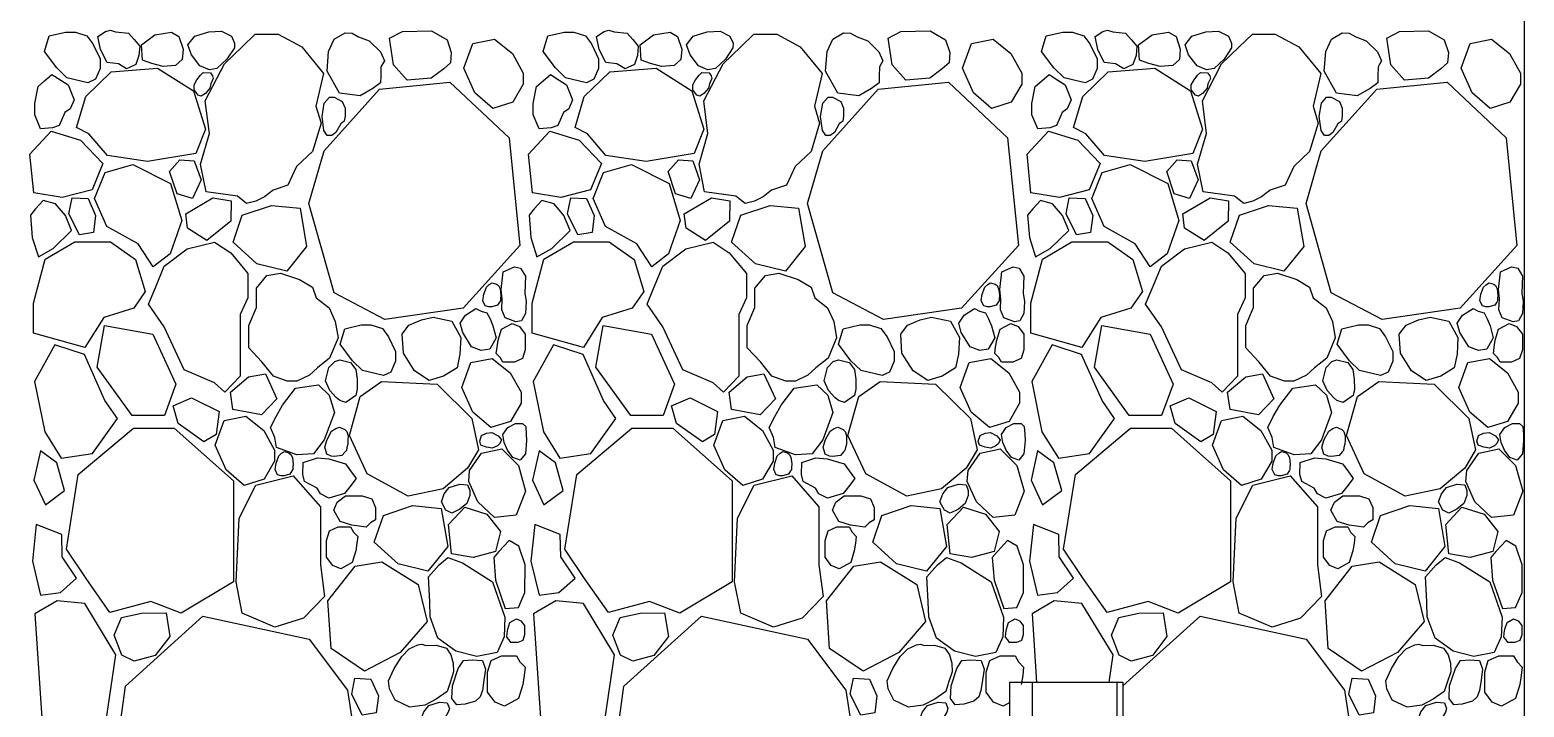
# Model space of a CAD drawing. Header units: millimetres. Extents: x 10227 to 13232, y 2 to 9351.
# Drawn here: x 11743.8 to 12008.2, y 461.4 to 581.2 of the extents above; entities that cross this region are included whole.
import ezdxf

# ---------------------------------------------------------------- set-up
doc = ezdxf.new("R2010")
doc.units = ezdxf.units.MM
for name, color, linetype in [('A-FURN', 9, 'Continuous'), ('ALBERO_PRUNUS', 6, 'Continuous'), ('RETINO', 20, 'Continuous')]:
    doc.layers.add(name, color=color, linetype=linetype)

msp = doc.modelspace()

# ---------------------------------------------------------------- linework, layer by layer
at = {"layer": 'A-FURN', "ltscale": 0.1}
msp.add_line((12008.18, 2723), (12008.18, 457.83), dxfattribs=at)
at = {"layer": 'ALBERO_PRUNUS', "ltscale": 0.1}
for p, q in [((11917.18, 355.83), (11917.18, 465.83)), ((11917.18, 465.83), (11937.18, 465.83)), ((11921.18, 355.83), (11921.18, 465.83)), ((11936.18, 355.83), (11936.18, 465.83)), ((11937.18, 465.83), (11937.18, 355.83))]:
    msp.add_line(p, q, dxfattribs=at)
at = {"layer": 'RETINO'}
for points in [[(11754.03, 571.86), (11750.33, 572.74), (11748.52, 574.5), (11746.35, 577.42), (11747.18, 580.15), (11750.09, 580.85), (11751.81, 580.85), (11753.83, 580.2), (11754.9, 578.75), (11756.19, 576.1), (11756.19, 574.42), (11755.35, 572.49), (11754.03, 571.86)], [(11759.42, 575.23), (11757.44, 575.47), (11756.27, 577.73), (11755.79, 580.08), (11757.16, 580.92), (11758, 581.16), (11758.94, 580.89), (11761.21, 580.66), (11762.22, 579.52), (11763.2, 578.32), (11763.06, 576.68), (11762.5, 575.1), (11761.38, 574.57), (11760.87, 574.35), (11759.42, 575.23)], [(11763.7, 575.85), (11763.5, 578.6), (11765.9, 580.33), (11768.82, 580.81)], [(11768.82, 580.81), (11770.13, 580.06)], [(11770.13, 580.06), (11770.88, 577.82), (11770.73, 575.97)], [(11778.63, 576.07), (11776.87, 574.39), (11775.52, 574.13), (11773.86, 574.84), (11772.35, 576.79), (11771.74, 578.56), (11772.93, 580.13), (11775.41, 580.86), (11777.67, 580.99), (11779.42, 580.12), (11779.98, 578.9), (11779.95, 578.05), (11778.63, 576.07)], [(11780.48, 551.79), (11774.93, 552.56), (11773.96, 557.44), (11775.52, 562.91), (11774.8, 568.69), (11778.2, 575.22), (11781.32, 578.24), (11783.64, 580.49), (11787.7, 580.49), (11791.88, 578.24), (11795.75, 573.53), (11794.39, 567.75), (11795.3, 564.71), (11793.78, 559.69), (11790.97, 557.03), (11789.43, 553.72), (11786.79, 552.84), (11785.27, 551.7), (11783.75, 550.89), (11782.12, 550.5), (11780.48, 551.79)], [(11802.21, 569.58), (11798.53, 570.04), (11796.36, 573.91), (11796.63, 577.41), (11797.62, 579.59), (11799.53, 580.69), (11800.78, 580.67), (11801.94, 579.99), (11803.81, 579.29), (11805.79, 577.33), (11806.51, 575.75), (11805.89, 574.7), (11805.85, 573.01), (11805.82, 571.87), (11804.46, 570.86), (11802.21, 569.58)], [(11808.12, 575.07), (11807.41, 579.77), (11809.68, 580.95), (11814.84, 581.07)], [(11814.84, 581.07), (11817.6, 579.49)], [(11817.6, 579.49), (11818.34, 577.25), (11818.19, 575.41)], [(11829.2, 568.43), (11825.71, 567.32), (11822.52, 570.06), (11820.58, 574.43), (11822.17, 578.83), (11825.98, 579.57), (11829.16, 577.03), (11831.06, 573.58), (11831.06, 571.64), (11829.2, 568.43)], [(11842.25, 571.86), (11838.55, 572.74), (11836.75, 574.5), (11834.57, 577.42), (11835.41, 580.15), (11838.32, 580.85), (11840.03, 580.85), (11842.06, 580.2), (11843.13, 578.75), (11844.41, 576.1), (11844.41, 574.42), (11843.57, 572.49), (11842.25, 571.86)], [(11847.64, 575.23), (11845.67, 575.47), (11844.5, 577.73), (11844.02, 580.08), (11845.39, 580.92), (11846.23, 581.16), (11847.17, 580.89), (11849.43, 580.66), (11850.44, 579.52), (11851.43, 578.32), (11851.29, 576.68), (11850.73, 575.1), (11849.6, 574.57), (11849.1, 574.35), (11847.64, 575.23)], [(11851.92, 575.85), (11851.73, 578.6), (11854.13, 580.33), (11857.05, 580.81)], [(11857.05, 580.81), (11858.36, 580.06)], [(11858.36, 580.06), (11859.11, 577.82), (11858.96, 575.97)], [(11866.86, 576.07), (11865.1, 574.39), (11863.75, 574.13), (11862.08, 574.84), (11860.58, 576.79), (11859.97, 578.56), (11861.15, 580.13), (11863.63, 580.86), (11865.9, 580.99), (11867.65, 580.12), (11868.21, 578.9), (11868.18, 578.05), (11866.86, 576.07)], [(11868.71, 551.79), (11863.16, 552.56), (11862.18, 557.44), (11863.75, 562.91), (11863.02, 568.69), (11866.43, 575.22), (11869.55, 578.24), (11871.87, 580.49), (11875.93, 580.49), (11880.1, 578.24), (11883.98, 573.53), (11882.61, 567.75), (11883.52, 564.71), (11882, 559.69), (11879.19, 557.03), (11877.66, 553.72), (11875.02, 552.84), (11873.5, 551.7), (11871.97, 550.89), (11870.35, 550.5), (11868.71, 551.79)], [(11890.44, 569.58), (11886.76, 570.04), (11884.58, 573.91), (11884.86, 577.41), (11885.84, 579.59), (11887.76, 580.69), (11889, 580.67), (11890.17, 579.99), (11892.03, 579.29), (11894.02, 577.33), (11894.73, 575.75), (11894.12, 574.7), (11894.07, 573.01), (11894.05, 571.87), (11892.69, 570.86), (11890.44, 569.58)], [(11896.35, 575.07), (11895.64, 579.77), (11897.91, 580.95), (11903.07, 581.07)], [(11903.07, 581.07), (11905.82, 579.49)], [(11905.82, 579.49), (11906.57, 577.25), (11906.42, 575.41)], [(11917.43, 568.43), (11913.94, 567.32), (11910.75, 570.06), (11908.8, 574.43), (11910.39, 578.83), (11914.21, 579.57), (11917.38, 577.03), (11919.29, 573.58), (11919.29, 571.64), (11917.43, 568.43)], [(11930.48, 571.86), (11926.78, 572.74), (11924.97, 574.5), (11922.8, 577.42), (11923.63, 580.15), (11926.55, 580.85), (11928.26, 580.85), (11930.28, 580.2), (11931.36, 578.75), (11932.64, 576.1), (11932.64, 574.42), (11931.8, 572.49), (11930.48, 571.86)], [(11935.87, 575.23), (11933.89, 575.47), (11932.72, 577.73), (11932.25, 580.08), (11933.61, 580.92), (11934.45, 581.16), (11935.39, 580.89), (11937.66, 580.66), (11938.67, 579.52), (11939.66, 578.32), (11939.51, 576.68), (11938.96, 575.1), (11937.83, 574.57), (11937.32, 574.35), (11935.87, 575.23)], [(11940.15, 575.85), (11939.95, 578.6), (11942.35, 580.33), (11945.28, 580.81)], [(11945.28, 580.81), (11946.59, 580.06)], [(11946.59, 580.06), (11947.33, 577.82), (11947.18, 575.97)], [(11955.09, 576.07), (11953.32, 574.39), (11951.98, 574.13), (11950.31, 574.84), (11948.8, 576.79), (11948.19, 578.56), (11949.38, 580.13), (11951.86, 580.86), (11954.13, 580.99), (11955.88, 580.12), (11956.43, 578.9), (11956.41, 578.05), (11955.09, 576.07)], [(11956.93, 551.79), (11951.38, 552.56), (11950.41, 557.44), (11951.97, 562.91), (11951.25, 568.69), (11954.65, 575.22), (11957.77, 578.24), (11960.09, 580.49), (11964.15, 580.49), (11968.33, 578.24), (11972.21, 573.53), (11970.84, 567.75), (11971.75, 564.71), (11970.23, 559.69), (11967.42, 557.03), (11965.88, 553.72), (11963.24, 552.84), (11961.72, 551.7), (11960.2, 550.89), (11958.57, 550.5), (11956.93, 551.79)], [(11978.66, 569.58), (11974.99, 570.04), (11972.81, 573.91), (11973.09, 577.41), (11974.07, 579.59), (11975.98, 580.69), (11977.23, 580.67), (11978.39, 579.99), (11980.26, 579.29), (11982.25, 577.33), (11982.96, 575.75), (11982.34, 574.7), (11982.3, 573.01), (11982.27, 571.87), (11980.92, 570.86), (11978.66, 569.58)], [(11984.57, 575.07), (11983.87, 579.77), (11986.14, 580.95), (11991.29, 581.07)], [(11991.29, 581.07), (11994.05, 579.49)], [(11994.05, 579.49), (11994.8, 577.25), (11994.65, 575.41)], [(12005.65, 568.43), (12002.17, 567.32), (11998.97, 570.06), (11997.03, 574.43), (11998.62, 578.83), (12002.43, 579.57), (12005.61, 577.03), (12007.52, 573.58), (12007.52, 571.64), (12005.65, 568.43)], [(11774.82, 563.64), (11773.1, 559.33), (11764.59, 557.92), (11757.47, 558.98), (11754.18, 562.82), (11752, 563.95), (11753.64, 569.41), (11758.15, 573.81), (11766.37, 574.45), (11772.7, 570.44), (11774.82, 563.64)], [(11769.54, 574.9), (11767.33, 574.74), (11765.34, 575.26), (11763.7, 575.85)], [(11770.73, 575.97), (11769.54, 574.9)], [(11817.01, 574.33), (11814.79, 572.67), (11810.53, 572.34), (11808.12, 575.07)], [(11818.19, 575.41), (11817.01, 574.33)], [(11863.05, 563.64), (11861.33, 559.33), (11852.82, 557.92), (11845.69, 558.98), (11842.41, 562.82), (11840.23, 563.95), (11841.87, 569.41), (11846.38, 573.81), (11854.6, 574.45), (11860.93, 570.44), (11863.05, 563.64)], [(11857.77, 574.9), (11855.56, 574.74), (11853.57, 575.26), (11851.92, 575.85)], [(11858.96, 575.97), (11857.77, 574.9)], [(11905.23, 574.33), (11903.02, 572.67), (11898.76, 572.34), (11896.35, 575.07)], [(11906.42, 575.41), (11905.23, 574.33)], [(11951.27, 563.64), (11949.55, 559.33), (11941.04, 557.92), (11933.92, 558.98), (11930.63, 562.82), (11928.46, 563.95), (11930.1, 569.41), (11934.6, 573.81), (11942.82, 574.45), (11949.15, 570.44), (11951.27, 563.64)], [(11946, 574.9), (11943.78, 574.74), (11941.79, 575.26), (11940.15, 575.85)], [(11947.18, 575.97), (11946, 574.9)], [(11993.46, 574.33), (11991.25, 572.67), (11986.99, 572.34), (11984.57, 575.07)], [(11994.65, 575.41), (11993.46, 574.33)], [(11745.66, 563.74), (11744.62, 566.19), (11744.62, 568.19), (11745.21, 571.23), (11746.37, 572.23), (11747.67, 573.34), (11749.21, 572.35), (11750.51, 571.51), (11751.57, 568.83), (11750.89, 567.27), (11749.96, 566.59), (11748.97, 564.28), (11747.78, 563.87), (11745.66, 563.74)], [(11775.63, 570.93), (11774.81, 569.94), (11774.1, 569.51), (11773.57, 569.69), (11772.84, 570.59), (11772.84, 571.51), (11773.33, 572.39), (11773.94, 573.21), (11774.45, 573.68), (11775.73, 573.63), (11776.1, 573.07), (11776.22, 572.6), (11775.78, 571.7), (11775.63, 570.93)], [(11795.84, 559.85), (11805.64, 570.72), (11818.09, 571.99), (11828.55, 562.15), (11830.46, 543.1), (11820.42, 531.97), (11806.59, 529.96), (11797.6, 534.7), (11793.15, 550.49), (11795.84, 559.85)], [(11833.89, 563.74), (11832.84, 566.19), (11832.84, 568.19), (11833.44, 571.23), (11834.6, 572.23), (11835.89, 573.34), (11837.44, 572.35), (11838.73, 571.51), (11839.79, 568.83), (11839.12, 567.27), (11838.19, 566.59), (11837.19, 564.28), (11836.01, 563.87), (11833.89, 563.74)], [(11863.85, 570.93), (11863.03, 569.94), (11862.32, 569.51), (11861.8, 569.69), (11861.06, 570.59), (11861.06, 571.51), (11861.55, 572.39), (11862.17, 573.21), (11862.68, 573.68), (11863.95, 573.63), (11864.33, 573.07), (11864.44, 572.6), (11864.01, 571.7), (11863.85, 570.93)], [(11884.06, 559.85), (11893.87, 570.72), (11906.32, 571.99), (11916.78, 562.15), (11918.68, 543.1), (11908.65, 531.97), (11894.82, 529.96), (11885.83, 534.7), (11881.37, 550.49), (11884.06, 559.85)], [(11922.12, 563.74), (11921.07, 566.19), (11921.07, 568.19), (11921.67, 571.23), (11922.83, 572.23), (11924.12, 573.34), (11925.66, 572.35), (11926.96, 571.51), (11928.02, 568.83), (11927.34, 567.27), (11926.42, 566.59), (11925.42, 564.28), (11924.24, 563.87), (11922.12, 563.74)], [(11952.08, 570.93), (11951.26, 569.94), (11950.55, 569.51), (11950.02, 569.69), (11949.29, 570.59), (11949.29, 571.51), (11949.78, 572.39), (11950.39, 573.21), (11950.91, 573.68), (11952.18, 573.63), (11952.55, 573.07), (11952.67, 572.6), (11952.24, 571.7), (11952.08, 570.93)], [(11972.29, 559.85), (11982.1, 570.72), (11994.55, 571.99), (12005.01, 562.15), (12006.91, 543.1), (11996.87, 531.97), (11983.05, 529.96), (11974.06, 534.7), (11969.6, 550.49), (11972.29, 559.85)], [(11798.78, 564.59), (11797.89, 563.05), (11797.18, 562.53), (11796.38, 562.53), (11795.8, 563.45), (11795.46, 565.91), (11795.86, 568.28), (11796.78, 569.34), (11797.58, 569.34), (11799.03, 568.57), (11799.55, 567.4), (11799.55, 565.94), (11799.4, 565.1), (11798.78, 564.59)], [(11887, 564.59), (11886.12, 563.05), (11885.4, 562.53), (11884.6, 562.53), (11884.03, 563.45), (11883.69, 565.91), (11884.09, 568.28), (11885, 569.34), (11885.8, 569.34), (11887.26, 568.57), (11887.77, 567.4), (11887.77, 565.94), (11887.63, 565.1), (11887, 564.59)], [(11975.23, 564.59), (11974.34, 563.05), (11973.63, 562.53), (11972.83, 562.53), (11972.26, 563.45), (11971.91, 565.91), (11972.31, 568.28), (11973.23, 569.34), (11974.03, 569.34), (11975.49, 568.57), (11976, 567.4), (11976, 565.94), (11975.86, 565.1), (11975.23, 564.59)], [(11749.49, 551.55), (11744.47, 552.4), (11743.76, 559.21), (11747.55, 563.33), (11752.74, 561.71), (11756.7, 557.6), (11754.77, 552.95), (11749.49, 551.55)], [(11837.72, 551.55), (11832.7, 552.4), (11831.99, 559.21), (11835.78, 563.33), (11840.97, 561.71), (11844.92, 557.6), (11842.99, 552.95), (11837.72, 551.55)], [(11925.95, 551.55), (11920.92, 552.4), (11920.22, 559.21), (11924, 563.33), (11929.2, 561.71), (11933.15, 557.6), (11931.22, 552.95), (11925.95, 551.55)], [(11770.31, 558.26), (11772.82, 558.05), (11774.05, 554.68), (11772.51, 551.4), (11769.81, 552.23), (11768.49, 556.18), (11770.31, 558.26)], [(11858.53, 558.26), (11861.05, 558.05), (11862.28, 554.68), (11860.73, 551.4), (11858.03, 552.23), (11856.71, 556.18), (11858.53, 558.26)], [(11946.76, 558.26), (11949.28, 558.05), (11950.5, 554.68), (11948.96, 551.4), (11946.26, 552.23), (11944.94, 556.18), (11946.76, 558.26)], [(11762.92, 543.35), (11757.4, 546.46), (11755.22, 551.41), (11757.06, 556.01), (11762, 557.4), (11768.67, 554.06), (11770.63, 547.49), (11768.56, 541.62), (11765.57, 539.32), (11762.92, 543.35)], [(11851.15, 543.35), (11845.63, 546.46), (11843.44, 551.41), (11845.28, 556.01), (11850.23, 557.4), (11856.9, 554.06), (11858.86, 547.49), (11856.79, 541.62), (11853.8, 539.32), (11851.15, 543.35)], [(11939.38, 543.35), (11933.86, 546.46), (11931.67, 551.41), (11933.51, 556.01), (11938.46, 557.4), (11945.13, 554.06), (11947.08, 547.49), (11945.01, 541.62), (11942.02, 539.32), (11939.38, 543.35)], [(11744.18, 544.49), (11745.27, 541.06), (11747.89, 542.55), (11751.14, 545.72), (11750.06, 548.38), (11748.29, 550.46), (11746.13, 551.01), (11744.77, 549.56), (11743.87, 548.47), (11744.18, 544.49)], [(11755.02, 545.39), (11752.52, 544.99), (11750.67, 548.7), (11751.24, 551.52), (11754.06, 551.37), (11755.39, 548.39), (11755.02, 545.39)], [(11771.64, 546.15), (11771.33, 548.66), (11776.16, 551.48), (11779.4, 550.98), (11779.33, 547.39), (11775.09, 543.98), (11771.64, 546.15)], [(11786.51, 550.17), (11791.58, 549.66), (11792.74, 542.91), (11789.23, 538.55), (11783.94, 539.83), (11779.72, 543.66), (11781.34, 548.42), (11786.51, 550.17)], [(11832.41, 544.49), (11833.49, 541.06), (11836.11, 542.55), (11839.37, 545.72), (11838.28, 548.38), (11836.52, 550.46), (11834.35, 551.01), (11833, 549.56), (11832.1, 548.47), (11832.41, 544.49)], [(11843.24, 545.39), (11840.75, 544.99), (11838.9, 548.7), (11839.47, 551.52), (11842.29, 551.37), (11843.62, 548.39), (11843.24, 545.39)], [(11859.87, 546.15), (11859.56, 548.66), (11864.38, 551.48), (11867.63, 550.98), (11867.56, 547.39), (11863.31, 543.98), (11859.87, 546.15)], [(11874.74, 550.17), (11879.8, 549.66), (11880.96, 542.91), (11877.46, 538.55), (11872.17, 539.83), (11867.95, 543.66), (11869.57, 548.42), (11874.74, 550.17)], [(11920.64, 544.49), (11921.72, 541.06), (11924.34, 542.55), (11927.59, 545.72), (11926.51, 548.38), (11924.75, 550.46), (11922.58, 551.01), (11921.22, 549.56), (11920.32, 548.47), (11920.64, 544.49)], [(11931.47, 545.39), (11928.98, 544.99), (11927.12, 548.7), (11927.7, 551.52), (11930.51, 551.37), (11931.85, 548.39), (11931.47, 545.39)], [(11948.1, 546.15), (11947.79, 548.66), (11952.61, 551.48), (11955.85, 550.98), (11955.79, 547.39), (11951.54, 543.98), (11948.1, 546.15)], [(11962.96, 550.17), (11968.03, 549.66), (11969.19, 542.91), (11965.69, 538.55), (11960.39, 539.83), (11956.18, 543.66), (11957.8, 548.42), (11962.96, 550.17)], [(11756.83, 530.35), (11753.49, 525.03), (11744.43, 527.55), (11744.43, 532.87), (11746.47, 540.65), (11751.72, 543.72), (11758.05, 543.72), (11762.48, 540.58), (11764.18, 534.92), (11762.14, 531.99), (11756.83, 530.35)], [(11776.45, 518.78), (11771.07, 521.1), (11767.54, 528.66), (11764.75, 532.67), (11765.91, 535.47), (11767.54, 539.42), (11771.62, 542.48), (11776.45, 543.64), (11779.3, 541.8), (11782.36, 538.12), (11782.36, 533.83), (11781, 530.84), (11781, 527.84), (11781, 522.87), (11781, 519.94), (11778.28, 517.15), (11776.45, 518.78)], [(11845.05, 530.35), (11841.72, 525.03), (11832.66, 527.55), (11832.66, 532.87), (11834.7, 540.65), (11839.94, 543.72), (11846.28, 543.72), (11850.71, 540.58), (11852.41, 534.92), (11850.37, 531.99), (11845.05, 530.35)], [(11864.67, 518.78), (11859.3, 521.1), (11855.76, 528.66), (11852.98, 532.67), (11854.13, 535.47), (11855.77, 539.42), (11859.85, 542.48), (11864.67, 543.64), (11867.53, 541.8), (11870.59, 538.12), (11870.59, 533.83), (11869.23, 530.84), (11869.23, 527.84), (11869.23, 522.87), (11869.23, 519.94), (11866.51, 517.15), (11864.67, 518.78)], [(11933.28, 530.35), (11929.94, 525.03), (11920.88, 527.55), (11920.88, 532.87), (11922.93, 540.65), (11928.17, 543.72), (11934.51, 543.72), (11938.93, 540.58), (11940.63, 534.92), (11938.59, 531.99), (11933.28, 530.35)], [(11952.9, 518.78), (11947.53, 521.1), (11943.99, 528.66), (11941.2, 532.67), (11942.36, 535.47), (11944, 539.42), (11948.07, 542.48), (11952.9, 543.64), (11955.76, 541.8), (11958.82, 538.12), (11958.82, 533.83), (11957.46, 530.84), (11957.46, 527.84), (11957.46, 522.87), (11957.46, 519.94), (11954.74, 517.15), (11952.9, 518.78)], [(11796.8, 523.13), (11794.63, 521.43), (11793.22, 520.14), (11791.01, 519.05), (11789.31, 519.05), (11786.85, 519.98), (11784.81, 522.47), (11782.48, 524.99), (11782.48, 528.94), (11783.84, 532.11), (11783.84, 535.54), (11785.71, 537.74), (11788.09, 538.17), (11791.49, 537.07), (11793.76, 535.68), (11794.41, 533.84), (11796.7, 532.04), (11797.8, 529.63), (11798.29, 526.73), (11796.8, 523.13)], [(11831.56, 533.15), (11831.44, 531.07), (11830.75, 529.77), (11829.78, 529.58), (11827.86, 530.28), (11827.27, 531.68), (11827.36, 533.61), (11827.18, 535.26), (11827.54, 538.42), (11829.52, 539.32), (11830.59, 539.04), (11831.45, 537.67), (11831.34, 534.63), (11831.56, 533.15)], [(11885.03, 523.13), (11882.86, 521.43), (11881.45, 520.14), (11879.23, 519.05), (11877.54, 519.05), (11875.08, 519.98), (11873.03, 522.47), (11870.71, 524.99), (11870.71, 528.94), (11872.06, 532.11), (11872.06, 535.54), (11873.93, 537.74), (11876.32, 538.17), (11879.72, 537.07), (11881.99, 535.68), (11882.64, 533.84), (11884.93, 532.04), (11886.03, 529.63), (11886.52, 526.73), (11885.03, 523.13)], [(11919.79, 533.15), (11919.67, 531.07), (11918.97, 529.77), (11918.01, 529.58), (11916.09, 530.28), (11915.5, 531.68), (11915.59, 533.61), (11915.4, 535.26), (11915.76, 538.42), (11917.74, 539.32), (11918.82, 539.04), (11919.68, 537.67), (11919.56, 534.63), (11919.79, 533.15)], [(11973.25, 523.13), (11971.09, 521.43), (11969.67, 520.14), (11967.46, 519.05), (11965.77, 519.05), (11963.31, 519.98), (11961.26, 522.47), (11958.93, 524.99), (11958.93, 528.94), (11960.29, 532.11), (11960.29, 535.54), (11962.16, 537.74), (11964.54, 538.17), (11967.94, 537.07), (11970.21, 535.68), (11970.87, 533.84), (11973.15, 532.04), (11974.25, 529.63), (11974.74, 526.73), (11973.25, 523.13)], [(12008.01, 533.15), (12007.89, 531.07), (12007.2, 529.77), (12006.23, 529.58), (12004.31, 530.28), (12003.72, 531.68), (12003.81, 533.61), (12003.63, 535.26), (12003.99, 538.42), (12005.97, 539.32), (12007.05, 539.04), (12007.91, 537.67), (12007.79, 534.63), (12008.01, 533.15)], [(11826.52, 532.49), (11825.48, 532.2), (11824.98, 532.2), (11824.34, 532.37), (11823.9, 533.29), (11824.07, 534.44), (11824.54, 535.69), (11825.06, 536.18), (11825.54, 536.46), (11826.34, 536.24), (11826.68, 535.98), (11826.96, 535.42), (11827.03, 534.8), (11827.1, 534.24), (11827.03, 533.74), (11827.03, 533.29), (11826.88, 533.06), (11826.52, 532.49)], [(11914.75, 532.49), (11913.71, 532.2), (11913.21, 532.2), (11912.57, 532.37), (11912.13, 533.29), (11912.3, 534.44), (11912.77, 535.69), (11913.28, 536.18), (11913.77, 536.46), (11914.57, 536.24), (11914.91, 535.98), (11915.19, 535.42), (11915.26, 534.8), (11915.33, 534.24), (11915.26, 533.74), (11915.26, 533.29), (11915.1, 533.06), (11914.75, 532.49)], [(12002.98, 532.49), (12001.93, 532.2), (12001.43, 532.2), (12000.8, 532.37), (12000.36, 533.29), (12000.53, 534.44), (12000.99, 535.69), (12001.51, 536.18), (12002, 536.46), (12002.8, 536.24), (12003.13, 535.98), (12003.42, 535.42), (12003.48, 534.8), (12003.56, 534.24), (12003.48, 533.74), (12003.48, 533.29), (12003.33, 533.06), (12002.98, 532.49)], [(11825.71, 528.85), (11826.27, 526.76), (11825.14, 524.72), (11823.64, 524.48), (11821.93, 525.15), (11820.36, 527.66), (11819.9, 529.36), (11820.84, 530.76), (11822.7, 531.92), (11823.6, 531.44), (11824.65, 531.18), (11825.19, 530.07), (11825.71, 528.85)], [(11913.93, 528.85), (11914.5, 526.76), (11913.37, 524.72), (11911.86, 524.48), (11910.15, 525.15), (11908.58, 527.66), (11908.13, 529.36), (11909.07, 530.76), (11910.93, 531.92), (11911.83, 531.44), (11912.88, 531.18), (11913.42, 530.07), (11913.93, 528.85)], [(12002.16, 528.85), (12002.73, 526.76), (12001.6, 524.72), (12000.09, 524.48), (11998.38, 525.15), (11996.81, 527.66), (11996.35, 529.36), (11997.29, 530.76), (11999.15, 531.92), (12000.06, 531.44), (12001.1, 531.18), (12001.64, 530.07), (12002.16, 528.85)], [(11767.59, 513), (11761.87, 513), (11755.69, 521.53), (11756.99, 528.89), (11765.53, 527.38), (11769.61, 518.56)], [(11806.33, 520.05), (11802.63, 520.93), (11800.83, 522.69), (11798.65, 525.61), (11799.49, 528.34), (11802.4, 529.04), (11804.11, 529.04), (11806.14, 528.39), (11807.21, 526.94), (11808.49, 524.29), (11808.49, 522.61), (11807.65, 520.68), (11806.33, 520.05)], [(11811.82, 520.92), (11809.85, 524.01), (11809.64, 527.41), (11810.85, 529), (11813.06, 529.9), (11815.1, 530.38), (11818.44, 529.68), (11820.02, 526.77), (11819.87, 523.86), (11819.35, 521.41), (11816.97, 519.95), (11814.42, 519.21), (11811.82, 520.92)], [(11826.62, 526.32), (11827.21, 528.25), (11829.1, 529.29), (11830.41, 528.74), (11831.42, 527.36), (11831.42, 524.62), (11830.94, 523.06), (11829.51, 522.42), (11827.47, 522.42), (11827, 523.25), (11826.3, 523.97), (11826.43, 525.11), (11826.62, 526.32)], [(11855.81, 513), (11850.09, 513), (11843.91, 521.53), (11845.22, 528.89), (11853.76, 527.38), (11857.84, 518.56)], [(11894.56, 520.05), (11890.86, 520.93), (11889.05, 522.69), (11886.88, 525.61), (11887.71, 528.34), (11890.63, 529.04), (11892.34, 529.04), (11894.36, 528.39), (11895.44, 526.94), (11896.72, 524.29), (11896.72, 522.61), (11895.88, 520.68), (11894.56, 520.05)], [(11900.05, 520.92), (11898.08, 524.01), (11897.87, 527.41), (11899.07, 529), (11901.29, 529.9), (11903.33, 530.38), (11906.66, 529.68), (11908.24, 526.77), (11908.09, 523.86), (11907.57, 521.41), (11905.2, 519.95), (11902.65, 519.21), (11900.05, 520.92)], [(11914.85, 526.32), (11915.44, 528.25), (11917.33, 529.29), (11918.63, 528.74), (11919.64, 527.36), (11919.64, 524.62), (11919.16, 523.06), (11917.73, 522.42), (11915.7, 522.42), (11915.22, 523.25), (11914.53, 523.97), (11914.65, 525.11), (11914.85, 526.32)], [(11944.04, 513), (11938.32, 513), (11932.14, 521.53), (11933.44, 528.89), (11941.99, 527.38), (11946.06, 518.56)], [(11982.78, 520.05), (11979.08, 520.93), (11977.28, 522.69), (11975.11, 525.61), (11975.94, 528.34), (11978.85, 529.04), (11980.56, 529.04), (11982.59, 528.39), (11983.66, 526.94), (11984.95, 524.29), (11984.95, 522.61), (11984.1, 520.68), (11982.78, 520.05)], [(11988.28, 520.92), (11986.3, 524.01), (11986.09, 527.41), (11987.3, 529), (11989.52, 529.9), (11991.56, 530.38), (11994.89, 529.68), (11996.47, 526.77), (11996.32, 523.86), (11995.8, 521.41), (11993.42, 519.95), (11990.87, 519.21), (11988.28, 520.92)], [(12003.08, 526.32), (12003.66, 528.25), (12005.55, 529.29), (12006.86, 528.74), (12007.87, 527.36), (12007.87, 524.62), (12007.39, 523.06), (12005.96, 522.42), (12003.92, 522.42), (12003.45, 523.25), (12002.75, 523.97), (12002.88, 525.11), (12003.08, 526.32)], [(11754.82, 506.29), (11759.26, 512.47), (11757.04, 515.65), (11753.43, 523.77), (11748.2, 525.51), (11744.6, 519), (11746.4, 510.11)], [(11843.05, 506.29), (11847.48, 512.47), (11845.26, 515.65), (11841.66, 523.77), (11836.43, 525.51), (11832.82, 519), (11834.63, 510.11)], [(11931.28, 506.29), (11935.71, 512.47), (11933.49, 515.65), (11929.88, 523.77), (11924.65, 525.51), (11921.05, 519), (11922.85, 510.11)], [(11796.1, 519.1), (11796.69, 521.48), (11797.7, 522.54), (11798.6, 522.82), (11800.51, 522.36), (11801.45, 521.11), (11801.68, 519.42), (11801.69, 517.68), (11801.47, 516.52), (11799.7, 515.3), (11798.62, 515.67), (11797.98, 516.2), (11796.86, 517.43), (11796.1, 519.1)], [(11828.81, 511.95), (11825.33, 510.85), (11822.13, 513.59), (11820.19, 517.95), (11821.78, 522.36), (11825.59, 523.1), (11828.77, 520.55), (11830.68, 517.11), (11830.68, 515.16), (11828.81, 511.95)], [(11884.33, 519.1), (11884.91, 521.48), (11885.93, 522.54), (11886.83, 522.82), (11888.74, 522.36), (11889.67, 521.11), (11889.91, 519.42), (11889.91, 517.68), (11889.7, 516.52), (11887.92, 515.3), (11886.84, 515.67), (11886.21, 516.2), (11885.09, 517.43), (11884.33, 519.1)], [(11917.04, 511.95), (11913.55, 510.85), (11910.36, 513.59), (11908.41, 517.95), (11910, 522.36), (11913.82, 523.1), (11917, 520.55), (11918.9, 517.11), (11918.9, 515.16), (11917.04, 511.95)], [(11972.56, 519.1), (11973.14, 521.48), (11974.16, 522.54), (11975.06, 522.82), (11976.96, 522.36), (11977.9, 521.11), (11978.13, 519.42), (11978.14, 517.68), (11977.92, 516.52), (11976.15, 515.3), (11975.07, 515.67), (11974.43, 516.2), (11973.32, 517.43), (11972.56, 519.1)], [(12005.27, 511.95), (12001.78, 510.85), (11998.58, 513.59), (11996.64, 517.95), (11998.23, 522.36), (12002.04, 523.1), (12005.22, 520.55), (12007.13, 517.11), (12007.13, 515.16), (12005.27, 511.95)], [(11769.61, 518.56), (11767.59, 513)], [(11785.43, 520.35), (11787.46, 515.95), (11784.74, 513.1), (11779.69, 514.05), (11779.26, 517.14), (11782.46, 519.82), (11785.43, 520.35)], [(11788.48, 514.81), (11790.78, 517.83), (11794.81, 518.45), (11796.75, 516.61), (11797.64, 513.52), (11795.85, 508.67), (11793.98, 506.22), (11791.03, 506.03), (11787.43, 507.36), (11787.13, 509.13), (11786.37, 510.86), (11787.34, 512.8), (11788.48, 514.81)], [(11802.22, 516.34), (11806.01, 519.03), (11815.82, 518.53), (11821.96, 512.46), (11823.15, 506.92), (11821.21, 503.69), (11816.87, 499.99), (11810.7, 498.75), (11803.44, 502.67), (11800.31, 509.48), (11802.22, 516.34)], [(11857.84, 518.56), (11855.81, 513)], [(11873.66, 520.35), (11875.69, 515.95), (11872.97, 513.1), (11867.91, 514.05), (11867.49, 517.14), (11870.69, 519.82), (11873.66, 520.35)], [(11876.7, 514.81), (11879, 517.83), (11883.03, 518.45), (11884.98, 516.61), (11885.87, 513.52), (11884.08, 508.67), (11882.2, 506.22), (11879.26, 506.03), (11875.66, 507.36), (11875.36, 509.13), (11874.6, 510.86), (11875.57, 512.8), (11876.7, 514.81)], [(11890.45, 516.34), (11894.24, 519.03), (11904.05, 518.53), (11910.19, 512.46), (11911.37, 506.92), (11909.44, 503.69), (11905.1, 499.99), (11898.92, 498.75), (11891.67, 502.67), (11888.53, 509.48), (11890.45, 516.34)], [(11946.06, 518.56), (11944.04, 513)], [(11961.89, 520.35), (11963.92, 515.95), (11961.19, 513.1), (11956.14, 514.05), (11955.71, 517.14), (11958.91, 519.82), (11961.89, 520.35)], [(11964.93, 514.81), (11967.23, 517.83), (11971.26, 518.45), (11973.2, 516.61), (11974.1, 513.52), (11972.3, 508.67), (11970.43, 506.22), (11967.49, 506.03), (11963.88, 507.36), (11963.58, 509.13), (11962.83, 510.86), (11963.79, 512.8), (11964.93, 514.81)], [(11978.67, 516.34), (11982.46, 519.03), (11992.28, 518.53), (11998.41, 512.46), (11999.6, 506.92), (11997.67, 503.69), (11993.32, 499.99), (11987.15, 498.75), (11979.9, 502.67), (11976.76, 509.48), (11978.67, 516.34)], [(11776.7, 509.65), (11774.55, 508.33), (11769.98, 511.55), (11769.09, 514.71), (11772.38, 516.13), (11777.25, 513.68), (11776.7, 509.65)], [(11864.92, 509.65), (11862.77, 508.33), (11858.2, 511.55), (11857.32, 514.71), (11860.61, 516.13), (11865.47, 513.68), (11864.92, 509.65)], [(11953.15, 509.65), (11951, 508.33), (11946.43, 511.55), (11945.55, 514.71), (11948.84, 516.13), (11953.7, 513.68), (11953.15, 509.65)], [(11757.93, 478.11), (11753.7, 484.14), (11750.23, 489.37), (11752.32, 502.54), (11762.07, 510.78), (11769.32, 510.78), (11779.78, 501.41), (11779.78, 483.58), (11770.52, 478.04), (11765.19, 480.11), (11757.93, 478.11)], [(11785.2, 501.72), (11781.71, 500.62), (11778.52, 503.36), (11776.57, 507.72), (11778.16, 512.13), (11781.98, 512.87), (11785.15, 510.32), (11787.06, 506.88), (11787.06, 504.93), (11785.2, 501.72)], [(11798.99, 505.9), (11797.66, 505.73), (11797.05, 505.82), (11796.3, 506.16), (11795.93, 507.37), (11796.35, 508.74), (11797.15, 510.2), (11797.88, 510.69), (11798.53, 510.95), (11799.47, 510.54), (11799.84, 510.15), (11800.08, 509.41), (11800.05, 508.64), (11800.03, 507.94), (11799.85, 507.35), (11799.77, 506.78), (11799.53, 506.54), (11798.99, 505.9)], [(11831.45, 506.23), (11830.51, 505.08), (11829.23, 505.58), (11828.28, 506.88), (11827.7, 508.21), (11827.46, 509.62), (11828.32, 510.89), (11829.68, 511.56), (11830.93, 511.56), (11831.52, 511.07), (11831.6, 509.68), (11831.64, 508.57), (11831.45, 506.23)], [(11846.15, 478.11), (11841.92, 484.14), (11838.45, 489.37), (11840.55, 502.54), (11850.3, 510.78), (11857.54, 510.78), (11868.01, 501.41), (11868.01, 483.58), (11858.75, 478.04), (11853.42, 480.11), (11846.15, 478.11)], [(11873.42, 501.72), (11869.94, 500.62), (11866.74, 503.36), (11864.8, 507.72), (11866.39, 512.13), (11870.2, 512.87), (11873.38, 510.32), (11875.29, 506.88), (11875.29, 504.93), (11873.42, 501.72)], [(11887.22, 505.9), (11885.88, 505.73), (11885.27, 505.82), (11884.52, 506.16), (11884.15, 507.37), (11884.58, 508.74), (11885.38, 510.2), (11886.1, 510.69), (11886.75, 510.95), (11887.7, 510.54), (11888.06, 510.15), (11888.3, 509.41), (11888.27, 508.64), (11888.26, 507.94), (11888.08, 507.35), (11887.99, 506.78), (11887.76, 506.54), (11887.22, 505.9)], [(11919.68, 506.23), (11918.74, 505.08), (11917.46, 505.58), (11916.51, 506.88), (11915.92, 508.21), (11915.69, 509.62), (11916.55, 510.89), (11917.91, 511.56), (11919.16, 511.56), (11919.74, 511.07), (11919.83, 509.68), (11919.87, 508.57), (11919.68, 506.23)], [(11934.38, 478.11), (11930.15, 484.14), (11926.68, 489.37), (11928.78, 502.54), (11938.52, 510.78), (11945.77, 510.78), (11956.23, 501.41), (11956.23, 483.58), (11946.98, 478.04), (11941.64, 480.11), (11934.38, 478.11)], [(11961.65, 501.72), (11958.16, 500.62), (11954.97, 503.36), (11953.03, 507.72), (11954.62, 512.13), (11958.43, 512.87), (11961.61, 510.32), (11963.51, 506.88), (11963.51, 504.93), (11961.65, 501.72)], [(11975.45, 505.9), (11974.11, 505.73), (11973.5, 505.82), (11972.75, 506.16), (11972.38, 507.37), (11972.8, 508.74), (11973.61, 510.2), (11974.33, 510.69), (11974.98, 510.95), (11975.92, 510.54), (11976.29, 510.15), (11976.53, 509.41), (11976.5, 508.64), (11976.48, 507.94), (11976.3, 507.35), (11976.22, 506.78), (11975.99, 506.54), (11975.45, 505.9)], [(12007.9, 506.23), (12006.97, 505.08), (12005.68, 505.58), (12004.73, 506.88), (12004.15, 508.21), (12003.91, 509.62), (12004.78, 510.89), (12006.13, 511.56), (12007.38, 511.56), (12007.97, 511.07), (12008.06, 509.68), (12008.09, 508.57), (12007.9, 506.23)], [(11746.4, 510.11), (11749.32, 505.47)], [(11825.59, 507.24), (11824.57, 507.37), (11823.59, 507.72), (11823.36, 508.45), (11823.68, 509.47), (11824.57, 509.88), (11825.52, 509.99), (11826.65, 509.38), (11827.22, 508.69), (11826.92, 508.05), (11826.49, 507.63), (11825.59, 507.24)], [(11834.63, 510.11), (11837.54, 505.47)], [(11913.82, 507.24), (11912.8, 507.37), (11911.82, 507.72), (11911.59, 508.45), (11911.9, 509.47), (11912.8, 509.88), (11913.74, 509.99), (11914.88, 509.38), (11915.44, 508.69), (11915.15, 508.05), (11914.71, 507.63), (11913.82, 507.24)], [(11922.85, 510.11), (11925.77, 505.47)], [(12002.04, 507.24), (12001.03, 507.37), (12000.04, 507.72), (11999.81, 508.45), (12000.13, 509.47), (12001.02, 509.88), (12001.97, 509.99), (12003.11, 509.38), (12003.67, 508.69), (12003.38, 508.05), (12002.94, 507.63), (12002.04, 507.24)], [(11746.5, 497.16), (11749.89, 499.75), (11748.52, 504.62), (11745.64, 506.75), (11744.49, 501.57), (11746.5, 497.16)], [(11749.32, 505.47), (11754.82, 506.29)], [(11789.78, 502.63), (11788.74, 502.33), (11788.24, 502.33), (11787.6, 502.51), (11787.16, 503.43), (11787.33, 504.58), (11787.8, 505.83), (11788.31, 506.31), (11788.8, 506.6), (11789.6, 506.38), (11789.94, 506.12), (11790.22, 505.56), (11790.29, 504.94), (11790.36, 504.38), (11790.29, 503.88), (11790.29, 503.43), (11790.13, 503.2), (11789.78, 502.63)], [(11792.12, 504.67), (11794.64, 505.5), (11796.64, 505.33), (11799.61, 504.46), (11800.51, 503.22), (11801.5, 501.84), (11800.38, 500.39), (11799.43, 499.17), (11796.67, 498.35), (11795.17, 499.16), (11794.58, 500.14), (11792.37, 501.33), (11792.06, 502.55), (11792.12, 504.67)], [(11823.7, 506.31), (11827.26, 507.12), (11830.22, 504.12), (11831.49, 499.61), (11829.84, 495.35), (11825.98, 494.93), (11823.02, 497.73), (11821.41, 501.33), (11821.57, 503.27), (11823.7, 506.31)], [(11834.73, 497.16), (11838.12, 499.75), (11836.75, 504.62), (11833.87, 506.75), (11832.71, 501.57), (11834.73, 497.16)], [(11837.54, 505.47), (11843.05, 506.29)], [(11878.01, 502.63), (11876.96, 502.33), (11876.46, 502.33), (11875.83, 502.51), (11875.39, 503.43), (11875.56, 504.58), (11876.02, 505.83), (11876.54, 506.31), (11877.03, 506.6), (11877.83, 506.38), (11878.17, 506.12), (11878.45, 505.56), (11878.51, 504.94), (11878.59, 504.38), (11878.51, 503.88), (11878.51, 503.43), (11878.36, 503.2), (11878.01, 502.63)], [(11880.34, 504.67), (11882.87, 505.5), (11884.86, 505.33), (11887.84, 504.46), (11888.73, 503.22), (11889.73, 501.84), (11888.6, 500.39), (11887.66, 499.17), (11884.89, 498.35), (11883.4, 499.16), (11882.8, 500.14), (11880.59, 501.33), (11880.29, 502.55), (11880.34, 504.67)], [(11911.92, 506.31), (11915.49, 507.12), (11918.44, 504.12), (11919.71, 499.61), (11918.07, 495.35), (11914.2, 494.93), (11911.25, 497.73), (11909.64, 501.33), (11909.8, 503.27), (11911.92, 506.31)], [(11922.95, 497.16), (11926.35, 499.75), (11924.97, 504.62), (11922.1, 506.75), (11920.94, 501.57), (11922.95, 497.16)], [(11925.77, 505.47), (11931.28, 506.29)], [(11966.23, 502.63), (11965.19, 502.33), (11964.69, 502.33), (11964.05, 502.51), (11963.61, 503.43), (11963.78, 504.58), (11964.25, 505.83), (11964.77, 506.31), (11965.25, 506.6), (11966.05, 506.38), (11966.39, 506.12), (11966.67, 505.56), (11966.74, 504.94), (11966.81, 504.38), (11966.74, 503.88), (11966.74, 503.43), (11966.59, 503.2), (11966.23, 502.63)], [(11968.57, 504.67), (11971.1, 505.5), (11973.09, 505.33), (11976.06, 504.46), (11976.96, 503.22), (11977.96, 501.84), (11976.83, 500.39), (11975.88, 499.17), (11973.12, 498.35), (11971.62, 499.16), (11971.03, 500.14), (11968.82, 501.33), (11968.51, 502.55), (11968.57, 504.67)], [(12000.15, 506.31), (12003.72, 507.12), (12006.67, 504.12), (12007.94, 499.61), (12006.29, 495.35), (12002.43, 494.93), (11999.47, 497.73), (11997.86, 501.33), (11998.02, 503.27), (12000.15, 506.31)], [(11787.12, 475.56), (11781.32, 478.02), (11780.25, 483.59), (11780.79, 494.82), (11783.72, 500.69), (11790.36, 502.32), (11795.17, 496.85), (11795.17, 486.57), (11795.9, 480.99), (11792.18, 477.11), (11787.12, 475.56)], [(11821.08, 497.41), (11819.85, 496.43), (11818.41, 495.74), (11817.37, 496.25), (11816.58, 497.69), (11817.08, 499.12), (11817.98, 500.27), (11819.85, 500.87), (11821.22, 500.75), (11821.6, 499.75), (11821.6, 498.82), (11821.08, 497.41)], [(11875.35, 475.56), (11869.55, 478.02), (11868.47, 483.59), (11869.01, 494.82), (11871.94, 500.69), (11878.59, 502.32), (11883.4, 496.85), (11883.4, 486.57), (11884.13, 480.99), (11880.41, 477.11), (11875.35, 475.56)], [(11909.3, 497.41), (11908.07, 496.43), (11906.63, 495.74), (11905.59, 496.25), (11904.81, 497.69), (11905.31, 499.12), (11906.2, 500.27), (11908.08, 500.87), (11909.45, 500.75), (11909.83, 499.75), (11909.83, 498.82), (11909.3, 497.41)], [(11963.57, 475.56), (11957.77, 478.02), (11956.7, 483.59), (11957.24, 494.82), (11960.17, 500.69), (11966.81, 502.32), (11971.63, 496.85), (11971.63, 486.57), (11972.35, 480.99), (11968.63, 477.11), (11963.57, 475.56)], [(11997.53, 497.41), (11996.3, 496.43), (11994.86, 495.74), (11993.82, 496.25), (11993.03, 497.69), (11993.54, 499.12), (11994.43, 500.27), (11996.3, 500.87), (11997.68, 500.75), (11998.06, 499.75), (11998.05, 498.82), (11997.53, 497.41)], [(11800.75, 493.6), (11798.68, 494.24), (11797.55, 496.27), (11798.15, 497.68), (11799.63, 498.77), (11802.58, 498.77), (11804.27, 498.25), (11804.95, 496.71), (11804.95, 494.52), (11804.06, 494.01), (11803.29, 493.26), (11802.05, 493.39), (11800.75, 493.6)], [(11888.98, 493.6), (11886.9, 494.24), (11885.78, 496.27), (11886.37, 497.68), (11887.85, 498.77), (11890.81, 498.77), (11892.49, 498.25), (11893.18, 496.71), (11893.18, 494.52), (11892.29, 494.01), (11891.51, 493.26), (11890.28, 493.39), (11888.98, 493.6)], [(11977.2, 493.6), (11975.13, 494.24), (11974, 496.27), (11974.6, 497.68), (11976.08, 498.77), (11979.03, 498.77), (11980.72, 498.25), (11981.41, 496.71), (11981.41, 494.52), (11980.51, 494.01), (11979.74, 493.26), (11978.51, 493.39), (11977.2, 493.6)], [(11811.49, 497.07), (11816.55, 496.56), (11817.71, 489.81), (11814.21, 485.45), (11808.92, 486.73), (11804.7, 490.56), (11806.32, 495.32), (11811.49, 497.07)], [(11822.19, 487.89), (11818.4, 488.53), (11817.86, 493.68), (11820.72, 496.78), (11824.65, 495.56), (11827.07, 492.46), (11826.17, 488.95), (11822.19, 487.89)], [(11899.71, 497.07), (11904.78, 496.56), (11905.94, 489.81), (11902.44, 485.45), (11897.14, 486.73), (11892.93, 490.56), (11894.55, 495.32), (11899.71, 497.07)], [(11910.42, 487.89), (11906.63, 488.53), (11906.09, 493.68), (11908.95, 496.78), (11912.87, 495.56), (11915.29, 492.46), (11914.4, 488.95), (11910.42, 487.89)], [(11987.94, 497.07), (11993.01, 496.56), (11994.17, 489.81), (11990.66, 485.45), (11985.37, 486.73), (11981.15, 490.56), (11982.77, 495.32), (11987.94, 497.07)], [(11998.65, 487.89), (11994.85, 488.53), (11994.32, 493.68), (11997.18, 496.78), (12001.1, 495.56), (12003.52, 492.46), (12002.63, 488.95), (11998.65, 487.89)], [(11749.47, 487.96), (11749.41, 491.96), (11744.9, 493.69), (11744.21, 487.2), (11745.65, 481.23)], [(11801.43, 489.07), (11800.79, 487), (11798.76, 485.87), (11797.35, 486.47), (11796.26, 487.95), (11796.26, 490.9), (11796.78, 492.59), (11798.32, 493.28), (11800.51, 493.28), (11801.02, 492.38), (11801.77, 491.61), (11801.64, 490.38), (11801.43, 489.07)], [(11837.7, 487.96), (11837.63, 491.96), (11833.13, 493.69), (11832.44, 487.2), (11833.87, 481.23)], [(11889.65, 489.07), (11889.02, 487), (11886.98, 485.87), (11885.58, 486.47), (11884.49, 487.95), (11884.49, 490.9), (11885.01, 492.59), (11886.55, 493.28), (11888.74, 493.28), (11889.25, 492.38), (11890, 491.61), (11889.86, 490.38), (11889.65, 489.07)], [(11925.93, 487.96), (11925.86, 491.96), (11921.35, 493.69), (11920.66, 487.2), (11922.1, 481.23)], [(11977.88, 489.07), (11977.25, 487), (11975.21, 485.87), (11973.8, 486.47), (11972.71, 487.95), (11972.71, 490.9), (11973.23, 492.59), (11974.77, 493.28), (11976.97, 493.28), (11977.48, 492.38), (11978.23, 491.61), (11978.09, 490.38), (11977.88, 489.07)], [(11826.16, 483.88), (11827.89, 478.83), (11830.21, 479.04), (11831.37, 481.66), (11831.38, 486.55), (11830.27, 489.85), (11828.56, 490.87), (11826.75, 488.94), (11825.85, 487.85), (11826.16, 483.88)], [(11914.39, 483.88), (11916.11, 478.83), (11918.43, 479.04), (11919.6, 481.66), (11919.61, 486.55), (11918.5, 489.85), (11916.78, 490.87), (11914.98, 488.94), (11914.07, 487.85), (11914.39, 483.88)], [(12002.61, 483.88), (12004.34, 478.83), (12006.66, 479.04), (12007.83, 481.66), (12007.83, 486.55), (12006.72, 489.85), (12005.01, 490.87), (12003.2, 488.94), (12002.3, 487.85), (12002.61, 483.88)], [(11749.16, 481.65), (11752.01, 484.23), (11749.47, 487.96)], [(11796.51, 480.21), (11801.31, 486.31), (11806.06, 487.11)], [(11806.06, 487.11), (11812.47, 483.08), (11814.05, 476.53)], [(11814.52, 480.01), (11814.28, 484.45), (11816.17, 486.59), (11817.75, 487.85), (11820.31, 486.95), (11825.64, 483.54), (11827.81, 477.34), (11827.68, 473.82), (11826.44, 471.07), (11822.85, 470.36), (11819.16, 471.28), (11815.96, 473.59), (11814.6, 477.35), (11814.52, 480.01)], [(11837.39, 481.65), (11840.23, 484.23), (11837.7, 487.96)], [(11884.73, 480.21), (11889.54, 486.31), (11894.29, 487.11)], [(11894.29, 487.11), (11900.7, 483.08), (11902.28, 476.53)], [(11902.74, 480.01), (11902.51, 484.45), (11904.4, 486.59), (11905.97, 487.85), (11908.54, 486.95), (11913.87, 483.54), (11916.04, 477.34), (11915.91, 473.82), (11914.67, 471.07), (11911.08, 470.36), (11907.39, 471.28), (11904.19, 473.59), (11902.82, 477.35), (11902.74, 480.01)], [(11925.62, 481.65), (11928.46, 484.23), (11925.93, 487.96)], [(11972.96, 480.21), (11977.77, 486.31), (11982.51, 487.11)], [(11982.51, 487.11), (11988.92, 483.08), (11990.51, 476.53)], [(11990.97, 480.01), (11990.74, 484.45), (11992.62, 486.59), (11994.2, 487.85), (11996.77, 486.95), (12002.09, 483.54), (12004.27, 477.34), (12004.13, 473.82), (12002.89, 471.07), (11999.3, 470.36), (11995.62, 471.28), (11992.42, 473.59), (11991.05, 477.35), (11990.97, 480.01)], [(11745.65, 481.23), (11749.16, 481.65)], [(11833.87, 481.23), (11837.39, 481.65)], [(11922.1, 481.23), (11925.62, 481.65)], [(11748.68, 440.58), (11754.84, 442.61), (11759, 470.63), (11753.48, 479.74), (11748.58, 480.18), (11744.65, 477.9), (11745.93, 458.63)], [(11814.05, 476.53), (11809.31, 471.04), (11802.97, 467.74), (11797.05, 471.74), (11796.51, 480.21)], [(11836.91, 440.58), (11843.07, 442.61), (11847.23, 470.63), (11841.71, 479.74), (11836.81, 480.18), (11832.88, 477.9), (11834.16, 458.63)], [(11902.28, 476.53), (11897.53, 471.04), (11891.2, 467.74), (11885.28, 471.74), (11884.73, 480.21)], [(11934.74, 465.83), (11935.46, 470.63), (11929.94, 479.74), (11925.03, 480.18), (11921.11, 477.9), (11921.91, 465.83)], [(11990.51, 476.53), (11985.76, 471.04), (11979.42, 467.74), (11973.51, 471.74), (11972.96, 480.21)], [(11798.95, 432.08), (11782.28, 420.43), (11774.62, 425.02), (11757.45, 441.51), (11760.66, 465.11), (11774.39, 477.48), (11793.16, 473.44), (11799.95, 464.39), (11803.35, 442.2), (11798.95, 432.08)], [(11760.06, 470.6), (11758.68, 474.13), (11759.99, 477.23)], [(11759.99, 477.23), (11763.54, 478.03), (11767.85, 478.09), (11768.52, 473.91), (11765.95, 470.54)], [(11828.35, 475.2), (11828.71, 476.39), (11829.87, 477.03), (11830.67, 476.69), (11831.29, 475.85), (11831.29, 474.16), (11831, 473.2), (11830.12, 472.81), (11828.87, 472.81), (11828.58, 473.32), (11828.16, 473.76), (11828.23, 474.46), (11828.35, 475.2)], [(11887.17, 432.08), (11870.51, 420.43), (11862.84, 425.02), (11845.68, 441.51), (11848.88, 465.11), (11862.61, 477.48), (11881.39, 473.44), (11888.18, 464.39), (11891.58, 442.2), (11887.17, 432.08)], [(11848.29, 470.6), (11846.91, 474.13), (11848.22, 477.23)], [(11848.22, 477.23), (11851.76, 478.03), (11856.08, 478.09), (11856.75, 473.91), (11854.18, 470.54)], [(11916.58, 475.2), (11916.94, 476.39), (11918.1, 477.03), (11918.9, 476.69), (11919.52, 475.85), (11919.52, 474.16), (11919.23, 473.2), (11918.35, 472.81), (11917.1, 472.81), (11916.81, 473.32), (11916.38, 473.76), (11916.46, 474.46), (11916.58, 475.2)], [(11936.51, 470.6), (11935.14, 474.13), (11936.45, 477.23)], [(11936.45, 477.23), (11939.99, 478.03), (11944.3, 478.09), (11944.98, 473.91), (11942.41, 470.54)], [(11937.18, 465.18), (11950.84, 477.48), (11969.62, 473.44), (11976.41, 464.39), (11977.41, 457.83)], [(12004.8, 475.2), (12005.17, 476.39), (12006.33, 477.03), (12007.13, 476.69), (12007.75, 475.85), (12007.75, 474.16), (12007.45, 473.2), (12006.57, 472.81), (12005.33, 472.81), (12005.03, 473.32), (12004.61, 473.76), (12004.68, 474.46), (12004.8, 475.2)], [(11813.83, 472.27), (11815.64, 472.34), (11817.46, 471.84), (11818.27, 470.62), (11818.68, 469.17), (11818.75, 467.62), (11818.12, 465.75), (11817.6, 464.17), (11815.65, 462.83), (11813.63, 461.77), (11811.02, 461.4), (11808.4, 462.64), (11807.42, 464.63), (11807.24, 466.07), (11808.24, 468.22), (11809.56, 470.34), (11810.88, 471.72), (11812.41, 472.4), (11813.11, 472.53), (11813.83, 472.27)], [(11902.05, 472.27), (11903.86, 472.34), (11905.68, 471.84), (11906.49, 470.62), (11906.9, 469.17), (11906.97, 467.62), (11906.35, 465.75), (11905.83, 464.17), (11903.88, 462.83), (11901.85, 461.77), (11899.25, 461.4), (11896.63, 462.64), (11895.65, 464.63), (11895.47, 466.07), (11896.46, 468.22), (11897.78, 470.34), (11899.1, 471.72), (11900.64, 472.4), (11901.34, 472.53), (11902.05, 472.27)], [(11990.28, 472.27), (11992.09, 472.34), (11993.91, 471.84), (11994.72, 470.62), (11995.13, 469.17), (11995.2, 467.62), (11994.58, 465.75), (11994.05, 464.17), (11992.11, 462.83), (11990.08, 461.77), (11987.48, 461.4), (11984.86, 462.64), (11983.87, 464.63), (11983.7, 466.07), (11984.69, 468.22), (11986.01, 470.34), (11987.33, 471.72), (11988.86, 472.4), (11989.56, 472.53), (11990.28, 472.27)], [(11765.95, 470.54), (11762.21, 469.51), (11760.06, 470.6)], [(11822.61, 462.46), (11820.8, 461.91), (11819.29, 461.8), (11818.44, 462.9), (11818.55, 465.17), (11819.57, 468.21), (11820.48, 469.63), (11822.04, 469.76), (11823.85, 469.67), (11824.39, 468.09), (11824.1, 466.15), (11823.84, 464.35), (11823.45, 463.21), (11822.61, 462.46)], [(11830.97, 465.41), (11830.21, 462.92), (11827.76, 461.57), (11826.07, 462.29), (11824.77, 464.06), (11824.77, 467.61), (11825.39, 469.63), (11827.24, 470.45), (11829.87, 470.45), (11830.48, 469.38), (11831.38, 468.45), (11831.22, 466.97), (11830.97, 465.41)], [(11854.18, 470.54), (11850.44, 469.51), (11848.29, 470.6)], [(11910.83, 462.46), (11909.02, 461.91), (11907.52, 461.8), (11906.67, 462.9), (11906.77, 465.17), (11907.8, 468.21), (11908.71, 469.63), (11910.27, 469.76), (11912.08, 469.67), (11912.61, 468.09), (11912.33, 466.15), (11912.06, 464.35), (11911.67, 463.21), (11910.83, 462.46)], [(11917.18, 462.23), (11915.99, 461.57), (11914.3, 462.29), (11912.99, 464.06), (11912.99, 467.61), (11913.62, 469.63), (11915.46, 470.45), (11918.1, 470.45), (11918.71, 469.38), (11919.61, 468.45), (11919.45, 466.97), (11919.19, 465.41)], [(11942.41, 470.54), (11938.66, 469.51), (11936.51, 470.6)], [(11999.06, 462.46), (11997.25, 461.91), (11995.74, 461.8), (11994.9, 462.9), (11995, 465.17), (11996.02, 468.21), (11996.93, 469.63), (11998.49, 469.76), (12000.31, 469.67), (12000.84, 468.09), (12000.56, 466.15), (12000.29, 464.35), (11999.9, 463.21), (11999.06, 462.46)], [(12007.42, 465.41), (12006.66, 462.92), (12004.21, 461.57), (12002.53, 462.29), (12001.22, 464.06), (12001.22, 467.61), (12001.84, 469.63), (12003.69, 470.45), (12006.32, 470.45), (12006.94, 469.38), (12007.83, 468.45), (12007.67, 466.97), (12007.42, 465.41)], [(11805.06, 460.37), (11802.57, 459.97), (11800.71, 463.68), (11801.29, 466.5), (11804.11, 466.35), (11805.44, 463.37), (11805.06, 460.37)], [(11893.29, 460.37), (11890.79, 459.97), (11888.94, 463.68), (11889.51, 466.5), (11892.33, 466.35), (11893.66, 463.37), (11893.29, 460.37)], [(11981.51, 460.37), (11979.02, 459.97), (11977.17, 463.68), (11977.74, 466.5), (11980.56, 466.35), (11981.89, 463.37), (11981.51, 460.37)], [(11816.99, 459.12), (11815.76, 458.44), (11814.8, 458.14), (11813.9, 458.47), (11812.97, 459.12), (11813.48, 460.55), (11814.37, 461.7), (11816.25, 462.3), (11817.62, 462.18), (11818, 461.18), (11817.8, 460.49), (11816.99, 459.12)], [(11905.22, 459.12), (11903.99, 458.44), (11903.03, 458.14), (11902.13, 458.47), (11901.2, 459.12), (11901.71, 460.55), (11902.6, 461.7), (11904.47, 462.3), (11905.84, 462.18), (11906.22, 461.18), (11906.03, 460.49), (11905.22, 459.12)], [(11993.45, 459.12), (11992.22, 458.44), (11991.25, 458.14), (11990.35, 458.47), (11989.43, 459.12), (11989.93, 460.55), (11990.82, 461.7), (11992.7, 462.3), (11994.07, 462.18), (11994.45, 461.18), (11994.25, 460.49), (11993.45, 459.12)]]:
    msp.add_lwpolyline(points, dxfattribs=at)

doc.saveas('drawing.dxf')
